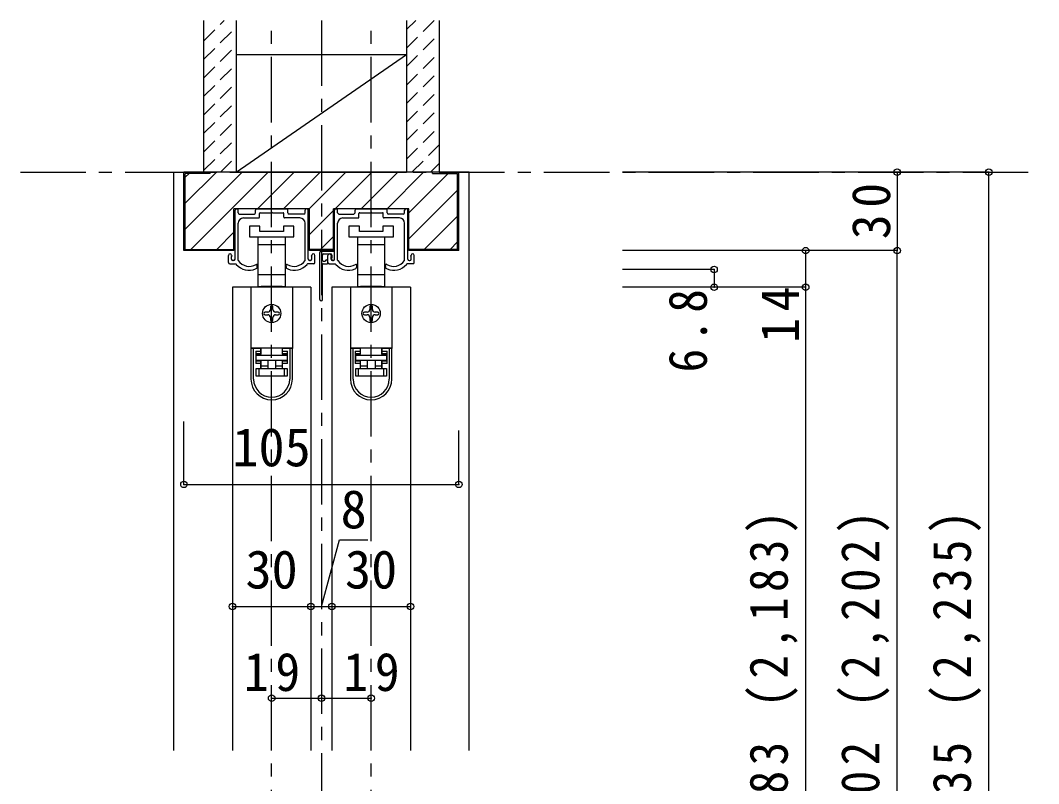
# Model space of a CAD drawing. Units: millimetres, scale not verified. Extents: x -973 to 977, y -718 to 696.
# Drawn here: x 165 to 554, y -259.2 to 32.5 of the extents above; entities that cross this region are included whole.
import ezdxf
from ezdxf.enums import TextEntityAlignment as Align

# ---------------------------------------------------------------- set-up
doc = ezdxf.new("R2010")
doc.units = ezdxf.units.MM
doc.header["$LTSCALE"] = 5
doc.header["$PDMODE"] = 32
doc.header["$PDSIZE"] = 2.5
doc.linetypes.add('CHAIN1', pattern=[8, 5, -1, 1, -1])
doc.linetypes.add('DASHED1', pattern=[1.8, 1.2, -0.6])
for name, color, linetype in [('0-1_通り芯', 4, 'CHAIN1'), ('0-2_柱', 3, 'Continuous'), ('0-3_仕上げ', 2, 'Continuous'), ('0-4_枠', 3, 'Continuous'), ('0-6_扉', 6, 'Continuous'), ('0-7_金物', 7, 'Continuous'), ('0-B_寸法', 7, 'Continuous'), ('0-C_ハッチ', 4, 'DASHED1')]:
    doc.layers.add(name, color=color, linetype=linetype)
doc.styles.add('ＭＳ ゴシック', font='')
doc.styles.get('ＭＳ ゴシック').set_extended_font_data('MS Gothic')

msp = doc.modelspace()

# ---------------------------------------------------------------- linework, layer by layer
at = {"layer": '0-1_通り芯'}
for p, q in [((260.986, -526.5), (260.986, 32.5)), ((298.986, -526.5), (298.986, 32.5)), ((164.986, -25.5), (553.986, -25.5))]:
    msp.add_line(p, q, dxfattribs=at)
at = {"layer": '0-2_柱'}
for p, q in [((247.486, 19.5), (312.486, 19.5)), ((247.486, -25.5), (312.486, -25.5))]:
    msp.add_line(p, q, dxfattribs=at)
at = {"layer": '0-2_柱', "color": 7}
msp.add_line((247.486, -25.5), (312.486, 19.5), dxfattribs=at)
at = {"layer": '0-3_仕上げ'}
for p, q in [((234.986, 32.5), (234.986, -25.5)), ((247.486, 32.5), (247.486, -25.5)), ((312.486, 32.5), (312.486, -25.5)), ((324.986, 32.5), (324.986, -25.5))]:
    msp.add_line(p, q, dxfattribs=at)
at = {"layer": '0-4_枠', "color": 4}
for p, q in [((223.486, -25.5), (227.486, -25.5)), ((223.486, -25.5), (223.486, -246.5)), ((336.486, -25.5), (332.486, -25.5)), ((336.486, -246.5), (336.486, -25.5))]:
    msp.add_line(p, q, dxfattribs=at)
at = {"layer": '0-4_枠'}
for p, q in [((227.486, -55.5), (227.486, -25.5)), ((332.486, -25.5), (227.486, -25.5)), ((227.986, -55), (227.986, -26)), ((237.486, -26), (227.986, -26)), ((237.486, -26), (237.486, -25.5)), ((322.486, -26), (322.486, -25.5)), ((322.486, -26), (331.986, -26)), ((331.986, -55), (331.986, -26)), ((332.486, -55.5), (332.486, -25.5)), ((246.586, -55.5), (246.586, -39.5)), ((275.386, -39.5), (246.586, -39.5)), ((275.386, -55.5), (275.386, -39.5)), ((284.586, -55.5), (284.586, -39.5)), ((313.386, -39.5), (284.586, -39.5)), ((313.386, -55.5), (313.386, -39.5)), ((246.586, -55.5), (227.486, -55.5)), ((227.986, -55), (246.586, -55)), ((284.586, -55), (275.386, -55)), ((284.586, -55.5), (275.386, -55.5)), ((331.986, -55), (313.386, -55)), ((332.486, -55.5), (313.386, -55.5))]:
    msp.add_line(p, q, dxfattribs=at)
at = {"layer": '0-6_扉'}
for p, q in [((275.986, -69.5), (245.986, -69.5)), ((245.986, -69.5), (245.986, -246.5)), ((275.986, -69.5), (275.986, -246.5)), ((313.986, -69.5), (283.986, -69.5)), ((283.986, -69.5), (283.986, -246.5)), ((313.986, -69.5), (313.986, -246.5))]:
    msp.add_line(p, q, dxfattribs=at)
at = {"layer": '0-7_金物', "color": 4, "linetype": 'CHAIN1'}
msp.add_line((279.986, 32.5), (279.986, -526.5), dxfattribs=at)
at = {"layer": '0-7_金物'}
for p, q in [((246.986, -58.8), (246.986, -40)), ((247.486, -39.5), (247.686, -39.5)), ((248.186, -41), (248.186, -40)), ((248.686, -41.5), (254.336, -41.5)), ((254.836, -41), (254.836, -40)), ((255.336, -39.5), (266.636, -39.5)), ((256.336, -42.7), (256.336, -41.3)), ((256.636, -41), (260.686, -41)), ((261.286, -41), (265.336, -41)), ((265.636, -42.7), (265.636, -41.3)), ((267.136, -41), (267.136, -40)), ((273.286, -41.5), (267.636, -41.5)), ((273.786, -41), (273.786, -40)), ((274.486, -39.5), (274.286, -39.5)), ((274.986, -58.8), (274.986, -40)), ((284.986, -58.8), (284.986, -40)), ((285.486, -39.5), (285.686, -39.5)), ((286.186, -41), (286.186, -40)), ((286.686, -41.5), (292.336, -41.5)), ((292.836, -41), (292.836, -40)), ((293.336, -39.5), (304.636, -39.5)), ((294.336, -42.7), (294.336, -41.3)), ((294.636, -41), (298.686, -41)), ((299.286, -41), (303.336, -41)), ((303.636, -42.7), (303.636, -41.3)), ((305.136, -41), (305.136, -40)), ((311.286, -41.5), (305.636, -41.5)), ((311.786, -41), (311.786, -40)), ((312.486, -39.5), (312.286, -39.5)), ((312.986, -58.8), (312.986, -40)), ((248.186, -59.123), (248.186, -45)), ((250.186, -43), (256.036, -43)), ((252.486, -46.2), (252.486, -50.2)), ((256.486, -46.2), (252.486, -46.2)), ((256.486, -48.2), (256.486, -46.2)), ((265.486, -46.2), (265.486, -48.2)), ((269.486, -46.2), (265.486, -46.2)), ((271.786, -43), (265.936, -43)), ((269.486, -50.2), (269.486, -46.2)), ((273.786, -59.123), (273.786, -45)), ((286.186, -59.123), (286.186, -45)), ((288.186, -43), (294.036, -43)), ((290.486, -46.2), (290.486, -50.2)), ((294.486, -46.2), (290.486, -46.2)), ((294.486, -48.2), (294.486, -46.2)), ((303.486, -46.2), (303.486, -48.2)), ((307.486, -46.2), (303.486, -46.2)), ((309.786, -43), (303.936, -43)), ((307.486, -50.2), (307.486, -46.2)), ((311.786, -59.123), (311.786, -45)), ((252.486, -50.2), (260.986, -50.2)), ((255.736, -50.2), (255.736, -53.2)), ((265.486, -48.2), (256.486, -48.2)), ((260.986, -50.2), (269.486, -50.2)), ((266.236, -53.2), (266.236, -50.2)), ((290.486, -50.2), (298.986, -50.2)), ((293.736, -50.2), (293.736, -53.2)), ((303.486, -48.2), (294.486, -48.2)), ((298.986, -50.2), (307.486, -50.2)), ((304.236, -53.2), (304.236, -50.2)), ((255.736, -53.2), (255.736, -64.8)), ((255.736, -53.2), (260.986, -53.2)), ((260.986, -53.2), (266.236, -53.2)), ((266.236, -64.8), (266.236, -53.2)), ((293.736, -53.2), (293.736, -64.8)), ((293.736, -53.2), (298.986, -53.2)), ((298.986, -53.2), (304.236, -53.2)), ((304.236, -64.8), (304.236, -53.2)), ((244.486, -60), (244.486, -57.3)), ((245.686, -58.8), (245.686, -57.7)), ((276.286, -58.8), (276.286, -57.7)), ((277.486, -60), (277.486, -57.3)), ((279.386, -74.2), (279.386, -56.2)), ((279.886, -55.7), (284.486, -55.7)), ((280.386, -59.2), (280.386, -57.2)), ((280.886, -56.7), (283.486, -56.7)), ((282.486, -60.2), (282.486, -57.3)), ((283.686, -58.8), (283.686, -57.7)), ((283.986, -57.2), (283.986, -58.3)), ((314.286, -58.8), (314.286, -57.7)), ((315.486, -60), (315.486, -57.3)), ((244.986, -60.5), (247.285, -60.5)), ((246.486, -59.3), (246.186, -59.3)), ((255.486, -61.583), (255.486, -61)), ((266.486, -61.583), (266.486, -61)), ((276.986, -60.5), (274.687, -60.5)), ((275.486, -59.3), (275.786, -59.3)), ((280.386, -74.2), (280.386, -60.8)), ((280.686, -59.5), (281.486, -59.5)), ((280.686, -60.5), (282.186, -60.5)), ((282.986, -60.5), (285.285, -60.5)), ((284.486, -59.3), (284.186, -59.3)), ((293.486, -61.583), (293.486, -61)), ((304.486, -61.583), (304.486, -61)), ((314.986, -60.5), (312.687, -60.5)), ((313.486, -59.3), (313.786, -59.3)), ((255.736, -64.8), (255.736, -69.2)), ((260.986, -64.8), (255.736, -64.8)), ((266.236, -64.8), (260.986, -64.8)), ((266.236, -69.2), (266.236, -64.8)), ((293.736, -64.8), (293.736, -69.2)), ((298.986, -64.8), (293.736, -64.8)), ((304.236, -64.8), (298.986, -64.8)), ((304.236, -69.2), (304.236, -64.8)), ((253.086, -69.5), (253.086, -92.8)), ((268.886, -69.5), (253.086, -69.5)), ((255.736, -69.2), (256.986, -69.2)), ((264.986, -69.5), (264.986, -69.2)), ((264.986, -69.2), (266.236, -69.2)), ((268.886, -69.5), (268.886, -92.8)), ((291.086, -69.5), (291.086, -92.8)), ((306.886, -69.5), (291.086, -69.5)), ((293.736, -69.2), (294.986, -69.2)), ((302.986, -69.5), (302.986, -69.2)), ((302.986, -69.2), (304.236, -69.2)), ((306.886, -69.5), (306.886, -92.8)), ((260.486, -77), (260.486, -78)), ((261.486, -78), (261.486, -77)), ((298.486, -77), (298.486, -78)), ((299.486, -78), (299.486, -77)), ((259.486, -79), (258.486, -79)), ((258.486, -80), (259.486, -80)), ((260.486, -81), (260.486, -82)), ((261.486, -82), (261.486, -81)), ((263.486, -79), (262.486, -79)), ((262.486, -80), (263.486, -80)), ((297.486, -79), (296.486, -79)), ((296.486, -80), (297.486, -80)), ((298.486, -81), (298.486, -82)), ((299.486, -82), (299.486, -81)), ((301.486, -79), (300.486, -79)), ((300.486, -80), (301.486, -80)), ((253.086, -92.8), (253.086, -92.9)), ((268.886, -92.8), (253.086, -92.8)), ((253.086, -92.9), (253.086, -104.6)), ((254.086, -92.9), (253.086, -92.9)), ((254.086, -104.6), (254.086, -92.9)), ((256.786, -92.9), (254.086, -92.9)), ((256.086, -92.9), (256.086, -92.8)), ((256.786, -92.9), (256.786, -93.9)), ((256.986, -95), (256.986, -92.8)), ((264.986, -92.8), (264.986, -95)), ((265.186, -93.9), (265.186, -92.9)), ((267.886, -92.9), (265.186, -92.9)), ((265.886, -92.8), (265.886, -92.9)), ((268.886, -92.8), (268.886, -92.9)), ((268.886, -104.6), (268.886, -92.9)), ((291.086, -92.8), (291.086, -92.9)), ((306.886, -92.8), (291.086, -92.8)), ((291.086, -92.9), (291.086, -104.6)), ((292.086, -92.9), (291.086, -92.9)), ((292.086, -104.6), (292.086, -92.9)), ((294.786, -92.9), (292.086, -92.9)), ((294.086, -92.9), (294.086, -92.8)), ((294.786, -92.9), (294.786, -93.9)), ((294.986, -95), (294.986, -92.8)), ((302.986, -92.8), (302.986, -95)), ((303.186, -93.9), (303.186, -92.9)), ((305.886, -92.9), (303.186, -92.9)), ((303.886, -92.8), (303.886, -92.9)), ((306.886, -92.8), (306.886, -92.9)), ((306.886, -104.6), (306.886, -92.9)), ((254.886, -93.9), (256.786, -93.9)), ((254.886, -93.9), (254.886, -98.6)), ((256.786, -94.9), (254.886, -94.9)), ((256.986, -95), (255.086, -95)), ((255.086, -95), (255.086, -95.5)), ((256.786, -93.9), (256.786, -94.9)), ((266.886, -95), (264.986, -95)), ((265.186, -93.9), (267.086, -93.9)), ((266.886, -95.5), (266.886, -95)), ((267.086, -98.6), (267.086, -93.9)), ((292.886, -93.9), (294.786, -93.9)), ((292.886, -93.9), (292.886, -98.6)), ((294.786, -94.9), (292.886, -94.9)), ((294.986, -95), (293.086, -95)), ((293.086, -95), (293.086, -95.5)), ((294.786, -93.9), (294.786, -94.9)), ((304.886, -95), (302.986, -95)), ((303.186, -93.9), (305.086, -93.9)), ((304.886, -95.5), (304.886, -95)), ((305.086, -98.6), (305.086, -93.9)), ((256.786, -98.6), (254.886, -98.6)), ((255.086, -103.5), (255.086, -100.5)), ((255.086, -100.5), (256.086, -100.5)), ((256.086, -100.5), (256.086, -103.5)), ((256.086, -100.5), (265.886, -100.5)), ((256.786, -98.6), (256.786, -100.5)), ((256.986, -99.5), (256.986, -97.5)), ((256.986, -99.5), (259.486, -99.5)), ((256.986, -100.5), (256.986, -99.5)), ((259.486, -97.5), (259.486, -100.5)), ((262.486, -97.5), (262.486, -100.5)), ((264.986, -97.5), (264.986, -99.5)), ((265.186, -97.6), (267.086, -97.6)), ((265.186, -98.6), (265.186, -97.6)), ((265.186, -100.5), (265.186, -98.6)), ((267.086, -98.6), (265.186, -98.6)), ((265.886, -103.5), (265.886, -100.5)), ((265.886, -100.5), (266.886, -100.5)), ((266.886, -100.5), (266.886, -103.5)), ((294.786, -98.6), (292.886, -98.6)), ((293.086, -103.5), (293.086, -100.5)), ((293.086, -100.5), (294.086, -100.5)), ((294.086, -100.5), (294.086, -103.5)), ((294.086, -100.5), (303.886, -100.5)), ((294.786, -98.6), (294.786, -100.5)), ((294.986, -99.5), (294.986, -97.5)), ((294.986, -99.5), (297.486, -99.5)), ((294.986, -100.5), (294.986, -99.5)), ((297.486, -97.5), (297.486, -100.5)), ((300.486, -97.5), (300.486, -100.5)), ((302.986, -97.5), (302.986, -99.5)), ((303.186, -97.6), (305.086, -97.6)), ((303.186, -98.6), (303.186, -97.6)), ((303.186, -100.5), (303.186, -98.6)), ((305.086, -98.6), (303.186, -98.6)), ((303.886, -103.5), (303.886, -100.5)), ((303.886, -100.5), (304.886, -100.5)), ((304.886, -100.5), (304.886, -103.5)), ((256.086, -103.5), (255.086, -103.5)), ((265.886, -103.5), (256.086, -103.5)), ((266.886, -103.5), (265.886, -103.5)), ((294.086, -103.5), (293.086, -103.5)), ((303.886, -103.5), (294.086, -103.5)), ((304.886, -103.5), (303.886, -103.5))]:
    msp.add_line(p, q, dxfattribs=at)
for points in [[(261.286, -41), (260.986, -40.7), (260.686, -41)], [(299.286, -41), (298.986, -40.7), (298.686, -41)], [(264.986, -69.2), (256.986, -69.2), (256.986, -69.5)], [(302.986, -69.2), (294.986, -69.2), (294.986, -69.5)], [(268.886, -92.9), (267.886, -92.9), (267.886, -104.6)], [(306.886, -92.9), (305.886, -92.9), (305.886, -104.6)], [(267.086, -94.9), (265.186, -94.9), (265.186, -93.9)], [(305.086, -94.9), (303.186, -94.9), (303.186, -93.9)], [(254.886, -97.6), (256.786, -97.6), (256.786, -98.6)], [(262.486, -99.5), (264.986, -99.5), (264.986, -100.5)], [(292.886, -97.6), (294.786, -97.6), (294.786, -98.6)], [(300.486, -99.5), (302.986, -99.5), (302.986, -100.5)]]:
    msp.add_lwpolyline(points, dxfattribs=at)
for points in [[(266.886, -97.5), (255.086, -97.5), (255.086, -95.5), (266.886, -95.5)], [(304.886, -97.5), (293.086, -97.5), (293.086, -95.5), (304.886, -95.5)]]:
    msp.add_lwpolyline(points, close=True, dxfattribs=at)
for centre in [(260.986, -79.5), (298.986, -79.5)]:
    msp.add_circle(centre, 3.5, dxfattribs=at)
for centre, radius, start, end in [((247.486, -40), 0.5, 90, 180), ((247.686, -40), 0.5, 0, 90), ((248.686, -41), 0.5, 180, 270), ((254.336, -41), 0.5, 270, 0), ((255.336, -40), 0.5, 90, 180), ((256.036, -42.7), 0.3, 270, 0), ((256.636, -41.3), 0.3, 90, 180), ((265.336, -41.3), 0.3, 0, 90), ((265.936, -42.7), 0.3, 180, 270), ((266.636, -40), 0.5, 0, 90), ((267.636, -41), 0.5, 180, 270), ((273.286, -41), 0.5, 270, 0), ((274.286, -40), 0.5, 90, 180), ((274.486, -40), 0.5, 0, 90), ((285.486, -40), 0.5, 90, 180), ((285.686, -40), 0.5, 0, 90), ((286.686, -41), 0.5, 180, 270), ((292.336, -41), 0.5, 270, 0), ((293.336, -40), 0.5, 90, 180), ((294.036, -42.7), 0.3, 270, 0), ((294.636, -41.3), 0.3, 90, 180), ((303.336, -41.3), 0.3, 0, 90), ((303.936, -42.7), 0.3, 180, 270), ((304.636, -40), 0.5, 0, 90), ((305.636, -41), 0.5, 180, 270), ((311.286, -41), 0.5, 270, 0), ((312.286, -40), 0.5, 90, 180), ((312.486, -40), 0.5, 0, 90), ((250.186, -45), 2, 90, 180), ((271.786, -45), 2, 0, 90), ((288.186, -45), 2, 90, 180), ((309.786, -45), 2, 0, 90), ((245.086, -57.3), 0.6, 0, 180), ((245.686, -57.5), 0.2, 270, 90), ((276.286, -57.5), 0.2, 90, 270), ((276.886, -57.3), 0.6, 0, 180), ((279.886, -56.2), 0.5, 90, 180), ((280.886, -57.2), 0.5, 90, 180), ((283.086, -57.3), 0.6, 0, 180), ((283.486, -57.2), 0.5, 0, 90), ((283.686, -57.5), 0.2, 270, 90), ((283.986, -58.5), 0.2, 90, 270), ((284.486, -56.2), 0.5, 0, 90), ((314.286, -57.5), 0.2, 90, 270), ((314.886, -57.3), 0.6, 0, 180), ((244.986, -60), 0.5, 180, 270.00019), ((246.186, -58.8), 0.5, 180, 270), ((246.486, -58.8), 0.5, 270, 0), ((248.986, -59.448), 2, 211.73927, 220.92587), ((252.386, -56.5), 6.5, 220.92587, 292.44644), ((248.486, -59.123), 0.3, 180, 213.92311), ((252.386, -56.5), 5, 213.92311, 301.89079), ((254.486, -61.583), 1, 292.44644, 0), ((255.186, -61), 0.3, 0, 121.89079), ((266.786, -61), 0.3, 58.10921, 180), ((267.486, -61.583), 1, 180, 247.55356), ((269.586, -56.5), 5, 238.10921, 326.07689), ((269.586, -56.5), 6.5, 247.55356, 319.07413), ((273.486, -59.123), 0.3, 326.07689, 0), ((272.986, -59.448), 2, 319.07413, 328.26073), ((275.486, -58.8), 0.5, 180, 270), ((275.786, -58.8), 0.5, 270, 0), ((276.986, -60), 0.5, 269.99981, 0), ((280.686, -59.2), 0.3, 180, 270), ((280.686, -60.8), 0.3, 90, 180), ((281.986, -59.5), 0.5, 0, 180), ((282.186, -60.2), 0.3, 270, 0), ((282.986, -60), 0.5, 180, 270.00019), ((284.186, -58.8), 0.5, 180, 270), ((284.486, -58.7), 0.5, 180, 0), ((284.486, -58.8), 0.5, 270, 0), ((286.986, -59.448), 2, 211.73927, 220.92587), ((290.386, -56.5), 6.5, 220.92587, 292.44644), ((286.486, -59.123), 0.3, 180, 213.92311), ((290.386, -56.5), 5, 213.92311, 301.89079), ((292.486, -61.583), 1, 292.44644, 0), ((293.186, -61), 0.3, 0, 121.89079), ((304.786, -61), 0.3, 58.10921, 180), ((305.486, -61.583), 1, 180, 247.55356), ((307.586, -56.5), 5, 238.10921, 326.07689), ((307.586, -56.5), 6.5, 247.55356, 319.07413), ((311.486, -59.123), 0.3, 326.07689, 0), ((310.986, -59.448), 2, 319.07413, 328.26073), ((313.486, -58.8), 0.5, 180, 270), ((313.786, -58.8), 0.5, 270, 0), ((314.986, -60), 0.5, 269.99981, 0), ((260.986, -77), 0.5, 90, 180), ((260.986, -77), 0.5, 0, 90), ((279.886, -74.2), 0.5, 180, 0), ((298.986, -77), 0.5, 90, 180), ((298.986, -77), 0.5, 0, 90), ((258.486, -79.5), 0.5, 90, 180), ((258.486, -79.5), 0.5, 180, 270), ((259.486, -78), 1, 270, 0), ((259.486, -81), 1, 0, 90), ((262.486, -78), 1, 180, 270), ((262.486, -81), 1, 90, 180), ((263.486, -79.5), 0.5, 0, 90), ((263.486, -79.5), 0.5, 270, 0), ((296.486, -79.5), 0.5, 90, 180), ((296.486, -79.5), 0.5, 180, 270), ((297.486, -78), 1, 270, 0), ((297.486, -81), 1, 0, 90), ((300.486, -78), 1, 180, 270), ((300.486, -81), 1, 90, 180), ((301.486, -79.5), 0.5, 0, 90), ((301.486, -79.5), 0.5, 270, 0), ((260.986, -82), 0.5, 180, 270), ((260.986, -82), 0.5, 270, 0), ((298.986, -82), 0.5, 180, 270), ((298.986, -82), 0.5, 270, 0), ((260.986, -104.6), 7.9, 180, 0), ((260.986, -104.6), 6.9, 180, 0), ((298.986, -104.6), 7.9, 180, 0), ((298.986, -104.6), 6.9, 180, 0)]:
    msp.add_arc(centre, radius, start, end, dxfattribs=at)
at = {"layer": '0-B_寸法', "color": 4}
for p, q in [((534.986, -25.5), (394.986, -25.5)), ((499.986, -25.5), (499.986, -55.5)), ((534.986, -514.5), (534.986, -25.5)), ((499.986, -55.5), (394.986, -55.5)), ((464.986, -55.5), (464.986, -69.5)), ((499.986, -511.5), (499.986, -55.5)), ((429.986, -62.7), (394.986, -62.7)), ((429.986, -62.7), (429.986, -69.5)), ((464.986, -69.5), (394.986, -69.5)), ((464.986, -69.5), (464.986, -506.5)), ((227.486, -144.804), (227.486, -120.746)), ((332.486, -144.804), (332.486, -124.246)), ((227.486, -144.804), (332.486, -144.804)), ((245.986, -191.5), (313.986, -191.5)), ((260.986, -226.5), (279.986, -226.5)), ((279.986, -226.5), (298.986, -226.5))]:
    msp.add_line(p, q, dxfattribs=at)
msp.add_lwpolyline([(279.986, -191.5), (286.864, -166.014), (297.783, -166.014)], dxfattribs=at)
at = {"layer": '0-B_寸法'}
for p in [(499.986, -25.5), (534.986, -25.5), (464.986, -55.5), (499.986, -55.5), (429.986, -62.7), (429.986, -69.5), (464.986, -69.5), (227.486, -144.804), (332.486, -144.804), (245.986, -191.5), (275.986, -191.5), (283.986, -191.5), (313.986, -191.5), (260.986, -226.5), (279.986, -226.5), (298.986, -226.5)]:
    msp.add_point(p, dxfattribs=at)
at = {"layer": '0-C_ハッチ'}
for p, q in [((234.986, 24.605), (242.881, 32.5)), ((312.486, 28.968), (316.019, 32.5)), ((312.486, 21.897), (323.09, 32.5)), ((234.986, 17.534), (247.486, 30.034)), ((312.486, 14.826), (324.986, 27.326)), ((234.986, 10.463), (247.486, 22.963)), ((312.486, 7.754), (324.986, 20.254)), ((234.986, 3.392), (247.486, 15.892)), ((312.486, 0.683), (324.986, 13.183)), ((234.986, -3.679), (247.486, 8.821)), ((312.486, -6.388), (324.986, 6.112)), ((234.986, -10.751), (247.486, 1.749)), ((312.486, -13.459), (324.986, -0.959)), ((234.986, -17.822), (247.486, -5.322)), ((312.486, -20.53), (324.986, -8.03)), ((234.986, -24.893), (247.486, -12.393)), ((314.587, -25.5), (324.986, -15.101)), ((241.45, -25.5), (247.486, -19.464)), ((321.658, -25.5), (324.986, -22.172))]:
    msp.add_line(p, q, dxfattribs=at)
at = {"layer": '0-C_ハッチ', "linetype": 'Continuous'}
for p, q in [((227.986, -47.271), (249.757, -25.5)), ((227.986, -37.372), (239.858, -25.5)), ((227.986, -27.472), (229.458, -26)), ((230.157, -55), (259.657, -25.5)), ((255.556, -39.5), (269.556, -25.5)), ((265.456, -39.5), (279.456, -25.5)), ((275.355, -39.5), (289.355, -25.5)), ((285.255, -39.5), (299.255, -25.5)), ((295.154, -39.5), (309.154, -25.5)), ((305.054, -39.5), (319.054, -25.5)), ((313.386, -41.067), (328.453, -26)), ((313.386, -50.967), (331.986, -32.367)), ((275.386, -49.369), (284.586, -40.169)), ((331.986, -42.266), (319.252, -55)), ((246.586, -48.47), (240.056, -55)), ((279.654, -55), (284.586, -50.068)), ((329.152, -55), (331.986, -52.166))]:
    msp.add_line(p, q, dxfattribs=at)

# ---------------------------------------------------------------- texts
at = {"layer": '0-B_寸法', "style": 'ＭＳ ゴシック'}
for s, p in [('105', (245.986, -142.304)), ('8', (287.323, -166.014)), ('30', (250.986, -189)), ('30', (288.986, -189))]:
    msp.add_text(s, height=14.66, dxfattribs=at).set_placement(p, align=Align.BOTTOM_LEFT)
at = {"layer": '0-B_寸法', "char_height": 14.66, "attachment_point": 7, "rotation": 90, "style": 'ＭＳ ゴシック'}
for s, insert in [('\\T1.27;\\W0.95;30', (497.486, -51.125)), ('\\T1.27;\\W0.95;14', (462.486, -90.75)), ('\\T1.27;\\W0.9;6.8', (427.486, -102)), ('\\T1.23;\\W0.9;ＤＨ＝1,983\\~(2,183)', (462.024, -362.75)), ('\\T1.23;\\W0.9;枠内＝2,002\\~(2,202)', (497.024, -362.75)), ('\\T1.23;\\W0.9;枠外＝2,035\\~(2,235)', (532.024, -362.75))]:
    msp.add_mtext(s, dxfattribs=dict(at, insert=insert))
at = {"layer": '0-B_寸法', "char_height": 14.66, "attachment_point": 7, "style": 'ＭＳ ゴシック'}
for insert in [(250.361, -224), (288.361, -224)]:
    msp.add_mtext('\\T1.27;\\W0.95;19', dxfattribs=dict(at, insert=insert))

doc.saveas('drawing.dxf')
